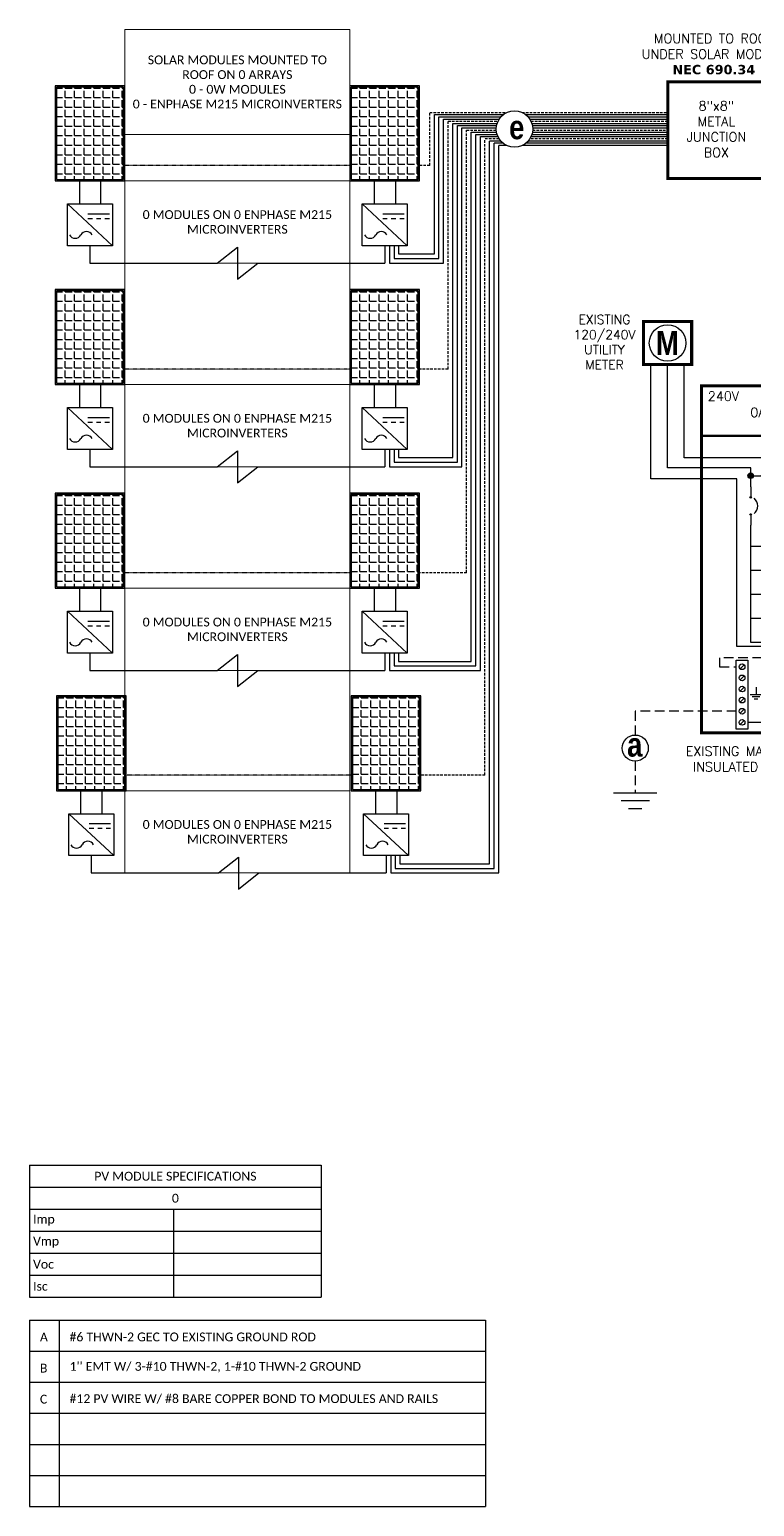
# Model space of a CAD drawing. Header units: feet. Extents: x 13742 to 14339, y 16036 to 16620.
# Drawn here: x 13742 to 14025, y 16036 to 16614 of the extents above; entities that cross this region are included whole.
import ezdxf

# ---------------------------------------------------------------- set-up
doc = ezdxf.new("R2010")
doc.units = ezdxf.units.FT
doc.header["$MEASUREMENT"] = 0
doc.linetypes.add('HIDDEN', pattern=[0.375, 0.25, -0.125])
for name, color, linetype in [('ONE LINE BLOCKS', 7, 'Continuous'), ('TABLES', 7, 'Continuous'), ('TEXT', 7, 'Continuous'), ('Z - TITLEBLOCK TXT', 7, 'Continuous')]:
    doc.layers.add(name, color=color, linetype=linetype)
doc.styles.add('ONE LINE TXT', font='techb___.ttf')
doc.styles.get("Standard").update_dxf_attribs({"font": 'simplex.shx'})

# ---------------------------------------------------------------- blocks, each defined once
blk = doc.blocks.new('*T5')
at = {"layer": 'Defpoints', "color": 8, "linetype": 'ByBlock', "lineweight": 0, "transparency": 16777216}
for p, q in [((0, 0), (88.16, 0)), ((0, 0), (0, -330.21)), ((88.16, 0), (88.16, -330.21)), ((0, -41.08), (88.16, -41.08)), ((0, -59.24), (88.16, -59.24)), ((0, -91.46), (88.16, -91.46)), ((0, -138.99), (88.16, -138.99)), ((0, -171.21), (88.16, -171.21)), ((0, -218.74), (88.16, -218.74)), ((0, -250.97), (88.16, -250.97)), ((0, -297.99), (88.16, -297.99)), ((0, -330.21), (88.16, -330.21))]:
    blk.add_line(p, q, dxfattribs=at)
at = {"color": 0, "linetype": 'Continuous', "transparency": 16777216, "char_height": 3.4544, "width": 83.574, "attachment_point": 5}
for s, insert in [('{\\fCalibri|b0|i0|c0;SOLAR MODULES MOUNTED TO ROOF ON 0 ARRAYS^J0 - 0W MODULES^J0 - ENPHASE M215 MICROINVERTERS', (44.08, -20.54)), ('{\\fCalibri|b0|i0|c0;', (44.08, -50.16)), ('{\\fCalibri|b0|i0|c0;0 MODULES ON 0 ENPHASE M215 MICROINVERTERS', (44.08, -75.35)), ('{\\fCalibri|b0|i0|c0;', (44.08, -115.23)), ('{\\fCalibri|b0|i0|c0;0 MODULES ON 0 ENPHASE M215 MICROINVERTERS', (44.08, -155.1)), ('{\\fCalibri|b0|i0|c0;', (44.08, -194.98)), ('{\\fCalibri|b0|i0|c0;0 MODULES ON 0 ENPHASE M215 MICROINVERTERS', (44.08, -234.86)), ('{\\fCalibri|b0|i0|c0;', (44.08, -274.48)), ('{\\fCalibri|b0|i0|c0;0 MODULES ON 0 ENPHASE M215 MICROINVERTERS', (44.08, -314.1))]:
    blk.add_mtext(s, dxfattribs=dict(at, insert=insert))
blk = doc.blocks.new('*T6')
at = {"layer": 'Z - TITLEBLOCK TXT', "color": 0, "lineweight": -2, "transparency": 16777216}
for p, q in [((0, 0), (114.19, 0)), ((0, 0), (0, -51.69)), ((114.19, 0), (114.19, -51.69)), ((0, -8.62), (114.19, -8.62)), ((0, -17.23), (114.19, -17.23)), ((56.41, -17.23), (56.41, -51.69)), ((0, -25.85), (114.19, -25.85)), ((0, -34.46), (114.19, -34.46)), ((0, -43.08), (114.19, -43.08)), ((0, -51.69), (114.19, -51.69))]:
    blk.add_line(p, q, dxfattribs=at)
at = {"layer": 'Z - TITLEBLOCK TXT', "color": 0, "linetype": 'Continuous', "transparency": 16777216, "char_height": 3.4544}
for s, insert, width, attachment_point in [('{\\fCalibri|b0|i0|c0;PV MODULE SPECIFICATIONS', (57.09, -4.31), 111.433, 5), ('{\\fCalibri|b0|i0|c0;0', (57.09, -12.92), 111.433, 5), ('{\\fCalibri|b0|i0|c0;Imp', (1.38, -21.54), 53.6551, 4), ('{\\fCalibri|b0|i0|c0;', (57.78, -21.54), 55.0254, 4), ('{\\fCalibri|b0|i0|c0;Vmp', (1.38, -30.15), 53.6551, 4), ('{\\fCalibri|b0|i0|c0;', (57.78, -30.15), 55.0254, 4), ('{\\fCalibri|b0|i0|c0;Voc', (1.38, -38.77), 53.6551, 4), ('{\\fCalibri|b0|i0|c0;', (57.78, -38.77), 55.0254, 4), ('{\\fCalibri|b0|i0|c0;Isc', (1.38, -47.39), 53.6551, 4), ('{\\fCalibri|b0|i0|c0;', (57.78, -47.39), 55.0254, 4)]:
    blk.add_mtext(s, dxfattribs=dict(at, insert=insert, width=width, attachment_point=attachment_point))
blk = doc.blocks.new('*T7')
at = {"linetype": 'ByBlock', "lineweight": -2, "transparency": 16777216}
for p, q in [((0, 0), (178.52, 0)), ((0, 0), (0, -72.97)), ((11.58, 0), (11.58, -72.97)), ((178.52, 0), (178.52, -72.97)), ((0, -12.11), (178.52, -12.11)), ((0, -24.28), (178.52, -24.28)), ((0, -36.46), (178.52, -36.46)), ((0, -48.64), (178.52, -48.64)), ((0, -60.81), (178.52, -60.81)), ((0, -72.97), (178.52, -72.97))]:
    blk.add_line(p, q, dxfattribs=at)
at = {"color": 0, "linetype": 'Continuous', "transparency": 16777216, "char_height": 3.4544, "attachment_point": 7}
for s, insert, width in [('{\\fCalibri|b0|i0|c0;A', (4.06, -8.36), 3.4544), ('{\\fCalibri|b0|i0|c0;#6 THWN-2 GEC TO EXISTING GROUND ROD', (15.65, -8.36), 158.8095), ('{\\fCalibri|b0|i0|c0;B', (4.06, -20.53), 3.4544), ("{\\fCalibri|b0|i0|c0;1'' EMT W/ 3-#10 THWN-2, 1-#10 THWN-2 GROUND", (15.65, -20.53), 158.8095), ('{\\fCalibri|b0|i0|c0;#12 PV WIRE W/ #8 BARE COPPER BOND TO MODULES AND RAILS', (15.65, -32.71), 158.8095), ('{\\fCalibri|b0|i0|c0;C', (4.06, -32.71), 3.4544), ('{\\fCalibri|b0|i0|c0;', (4.06, -44.89), 3.4544), ('{\\fCalibri|b0|i0|c0;', (15.65, -44.89), 158.8095), ('{\\fCalibri|b0|i0|c0;', (4.06, -57.06), 3.4544), ('{\\fCalibri|b0|i0|c0;', (15.65, -57.06), 158.8095), ('{\\fCalibri|b0|i0|c0;', (4.06, -69.22), 3.4544), ('{\\fCalibri|b0|i0|c0;', (15.65, -69.22), 158.8095)]:
    blk.add_mtext(s, dxfattribs=dict(at, insert=insert, width=width))
blk = doc.blocks.new('*U8')
at = {"layer": 'ONE LINE BLOCKS', "linetype": 'Continuous'}
h = blk.add_hatch(color=254, dxfattribs=at)
h.dxf.hatch_style = 1
edge = h.paths.add_edge_path()
edge.add_arc((-68.38, 98.34), 1.11, 0, 360)
h = blk.add_hatch(color=254, dxfattribs=at)
h.dxf.hatch_style = 1
edge = h.paths.add_edge_path()
edge.add_arc((-74.3, 91.39), 1.11, 0, 360)
h = blk.add_hatch(color=1, dxfattribs=at)
h.dxf.hatch_style = 1
edge = h.paths.add_edge_path()
edge.add_arc((-74.3, 82.89), 0.291, 0, 360)
h = blk.add_hatch(color=1, dxfattribs=at)
h.dxf.hatch_style = 1
edge = h.paths.add_edge_path()
edge.add_arc((-68.38, 82.89), 0.291, 0, 360)
h = blk.add_hatch(color=1, dxfattribs=at)
h.dxf.hatch_style = 1
edge = h.paths.add_edge_path()
edge.add_arc((-74.3, 76.21), 0.291, 0, 360)
h = blk.add_hatch(color=1, dxfattribs=at)
h.dxf.hatch_style = 1
edge = h.paths.add_edge_path()
edge.add_arc((-68.38, 76.21), 0.291, 0, 360)
h = blk.add_hatch(color=1, dxfattribs=at)
h.dxf.hatch_style = 1
edge = h.paths.add_edge_path()
edge.add_arc((-56.39, 67.09), 0.291, 0, 360)
h = blk.add_hatch(color=1, dxfattribs=at)
h.dxf.hatch_style = 1
edge = h.paths.add_edge_path()
edge.add_arc((-56.39, 63.72), 0.291, 0, 360)
h = blk.add_hatch(color=1, dxfattribs=at)
h.dxf.hatch_style = 1
edge = h.paths.add_edge_path()
edge.add_arc((-49.72, 67.09), 0.291, 0, 360)
h = blk.add_hatch(color=1, dxfattribs=at)
h.dxf.hatch_style = 1
edge = h.paths.add_edge_path()
edge.add_arc((-49.72, 63.72), 0.291, 0, 360)
h = blk.add_hatch(color=1, dxfattribs=at)
h.dxf.hatch_style = 1
edge = h.paths.add_edge_path()
edge.add_arc((-56.39, 57.69), 0.291, 0, 360)
h = blk.add_hatch(color=1, dxfattribs=at)
h.dxf.hatch_style = 1
edge = h.paths.add_edge_path()
edge.add_arc((-49.72, 57.69), 0.291, 0, 360)
h = blk.add_hatch(color=1, dxfattribs=at)
h.dxf.hatch_style = 1
edge = h.paths.add_edge_path()
edge.add_arc((-56.39, 54.31), 0.291, 0, 360)
h = blk.add_hatch(color=1, dxfattribs=at)
h.dxf.hatch_style = 1
edge = h.paths.add_edge_path()
edge.add_arc((-49.72, 54.31), 0.291, 0, 360)
h = blk.add_hatch(color=1, dxfattribs=at)
h.dxf.hatch_style = 1
edge = h.paths.add_edge_path()
edge.add_arc((-56.39, 48.29), 0.291, 0, 360)
h = blk.add_hatch(color=1, dxfattribs=at)
h.dxf.hatch_style = 1
edge = h.paths.add_edge_path()
edge.add_arc((-49.72, 48.29), 0.291, 0, 360)
h = blk.add_hatch(color=1, dxfattribs=at)
h.dxf.hatch_style = 1
edge = h.paths.add_edge_path()
edge.add_arc((-56.39, 44.91), 0.291, 0, 360)
h = blk.add_hatch(color=1, dxfattribs=at)
h.dxf.hatch_style = 1
edge = h.paths.add_edge_path()
edge.add_arc((-49.72, 44.91), 0.291, 0, 360)
h = blk.add_hatch(color=1, dxfattribs=at)
h.dxf.hatch_style = 1
edge = h.paths.add_edge_path()
edge.add_arc((-56.39, 38.89), 0.291, 0, 360)
h = blk.add_hatch(color=1, dxfattribs=at)
h.dxf.hatch_style = 1
edge = h.paths.add_edge_path()
edge.add_arc((-56.39, 35.51), 0.291, 0, 360)
h = blk.add_hatch(color=1, dxfattribs=at)
h.dxf.hatch_style = 1
edge = h.paths.add_edge_path()
edge.add_arc((-49.72, 38.89), 0.291, 0, 360)
h = blk.add_hatch(color=1, dxfattribs=at)
h.dxf.hatch_style = 1
edge = h.paths.add_edge_path()
edge.add_arc((-49.72, 35.51), 0.291, 0, 360)
h = blk.add_hatch(color=1, dxfattribs=at)
h.dxf.hatch_style = 1
edge = h.paths.add_edge_path()
edge.add_arc((-56.39, 29.48), 0.291, 0, 360)
h = blk.add_hatch(color=1, dxfattribs=at)
h.dxf.hatch_style = 1
edge = h.paths.add_edge_path()
edge.add_arc((-49.72, 29.48), 0.291, 0, 360)
h = blk.add_hatch(color=1, dxfattribs=at)
h.dxf.hatch_style = 1
edge = h.paths.add_edge_path()
edge.add_arc((-56.39, 26.1), 0.291, 0, 360)
h = blk.add_hatch(color=1, dxfattribs=at)
h.dxf.hatch_style = 1
edge = h.paths.add_edge_path()
edge.add_arc((-49.72, 26.1), 0.291, 0, 360)
at = {"color": 155, "true_color": 0x647190}
blk.add_line((-93.51, 126.59), (-12.6, 126.59), dxfattribs=at)
at = {"color": 7, "linetype": 'Continuous'}
for p, q in [((-19.55, 9.66), (-19.55, 29.48)), ((0, 9.66), (-19.55, 9.66))]:
    blk.add_line(p, q, dxfattribs=at)
at = {"color": 10, "linetype": 'Continuous'}
for p, q in [((-23.58, 6.49), (-23.58, 26.1)), ((-19.54, 26.1), (-19.54, 26.1)), ((0, 6.49), (-23.58, 6.49))]:
    blk.add_line(p, q, dxfattribs=at)
at = {"color": 253, "linetype": 'Continuous'}
for p, q in [((-34.9, 12.29), (-36.07, 12.29)), ((-34.9, 3.45), (-34.9, 12.29)), ((-30.25, 3.45), (-34.9, 3.45)), ((0, 3.45), (-24.98, 3.45))]:
    blk.add_line(p, q, dxfattribs=at)
at = {"color": 7, "linetype": 'Continuous'}
blk.add_circle((-119.49, -15.26), 5.11, dxfattribs=at)
at = {"color": 253, "linetype": 'Continuous'}
blk.add_arc((-27.62, 3.3), 2.64, 3.28193, 176.71807, dxfattribs=at)
at = {"layer": 'ONE LINE BLOCKS', "lineweight": 50}
blk.add_line((-93.51, 106.95), (-12.6, 106.95), dxfattribs=at)
at = {"layer": 'ONE LINE BLOCKS', "lineweight": 50, "const_width": 1.19}
for points in [[(-116.27, 134.89), (-116.27, 151.79), (-97.41, 151.79), (-97.41, 134.89)], [(-93.51, -9.3), (-93.51, 126.59), (-12.6, 126.59), (-12.6, -9.3)]]:
    blk.add_lwpolyline(points, close=True, dxfattribs=at)
at = {"layer": 'TEXT', "color": 92, "linetype": 'HIDDEN', "ltscale": 15}
for p, q in [((-36.07, 20.02), (-86.54, 20.02)), ((-86.54, 20.02), (-86.54, 16.57)), ((-27.75, 0), (-27.75, 20.02)), ((-86.54, 16.57), (-79.95, 16.57)), ((0, 0), (-27.75, 0)), ((-79.95, -0.83), (-119.49, -0.83)), ((-119.49, -0.83), (-119.49, -10.15)), ((-119.49, -20.38), (-119.49, -32.73))]:
    blk.add_line(p, q, dxfattribs=at)
at = {"layer": 'TEXT', "color": 92, "linetype": 'Continuous', "ltscale": 15}
blk.add_line((-40.61, -5.18), (-75.41, -5.18), dxfattribs=at)
at = {"layer": 'TEXT', "color": 92, "linetype": 'Continuous', "flags": 128}
for points in [[(-72.19, 8.54), (-72.19, 5.69)], [(-74.53, 5.69), (-69.85, 5.69)], [(-70.66, 4.83), (-73.72, 4.83)], [(-71.47, 3.96), (-72.91, 3.96)]]:
    blk.add_lwpolyline(points, dxfattribs=at)
at = {"layer": 'TEXT', "color": 92, "linetype": 'Continuous', "ltscale": 4, "flags": 128}
for points in [[(-127.97, -32.73), (-111.01, -32.73)], [(-113.95, -35.88), (-125.03, -35.88)], [(-116.88, -39.02), (-122.09, -39.02)]]:
    blk.add_lwpolyline(points, dxfattribs=at)
at = {"layer": 'TEXT', "linetype": 'Continuous'}
blk.add_circle((-106.84, 143.34), 7.15, dxfattribs=at)
at = {"layer": 'TEXT', "color": 92, "linetype": 'Continuous', "ltscale": 0.3}
blk.add_arc((-31.87, 17.86), 4.65, 27.66392, 152.33608, dxfattribs=at)
at = {"layer": 'Z - TITLEBLOCK TXT', "color": 253, "linetype": 'Continuous'}
for p, q in [((-113.33, 90.2), (-113.33, 134.89)), ((-79.78, 90.2), (-113.33, 90.2)), ((-79.78, 24.52), (-79.78, 90.2)), ((-31.78, 24.52), (-79.78, 24.52)), ((-31.78, 24.52), (-31.78, 16.64)), ((-31.78, 16.64), (-36.07, 16.64))]:
    blk.add_line(p, q, dxfattribs=at)
at = {"layer": 'Z - TITLEBLOCK TXT', "color": 10, "linetype": 'Continuous'}
for p, q in [((-106.84, 94.51), (-106.84, 134.89)), ((-74.3, 94.51), (-106.84, 94.51)), ((-74.3, 87.09), (-74.3, 94.51)), ((-73.19, 91.39), (-70.25, 91.39)), ((-66.51, 91.39), (-37.57, 91.39)), ((-37.57, 91.39), (-37.57, 26.1)), ((-74.3, 26.1), (-74.3, 72.02)), ((-70.25, 63.72), (-74.3, 63.72)), ((-60.59, 63.72), (-66.51, 63.72)), ((-70.25, 54.31), (-74.3, 54.31)), ((-60.59, 54.31), (-66.51, 54.31)), ((-70.25, 44.91), (-74.3, 44.91)), ((-60.59, 44.91), (-66.51, 44.91)), ((-70.25, 35.51), (-74.3, 35.51)), ((-60.59, 35.51), (-66.51, 35.51)), ((-60.59, 26.1), (-74.3, 26.1)), ((-37.57, 26.1), (-23.58, 26.1))]:
    blk.add_line(p, q, dxfattribs=at)
at = {"layer": 'Z - TITLEBLOCK TXT', "color": 7, "linetype": 'Continuous'}
for p, q in [((-100.35, 98.34), (-100.35, 134.89)), ((-68.38, 98.34), (-100.35, 98.34)), ((-68.38, 87.09), (-68.38, 98.34)), ((-67.27, 98.34), (-28.47, 98.34)), ((-28.47, 98.34), (-28.47, 29.48)), ((-68.38, 57.69), (-68.38, 72.02)), ((-68.38, 67.09), (-60.59, 67.09)), ((-60.59, 67.09), (-68.38, 67.09)), ((-68.38, 48.29), (-68.38, 57.69)), ((-68.38, 57.69), (-60.59, 57.69)), ((-60.59, 57.69), (-68.38, 57.69)), ((-68.38, 38.89), (-68.38, 48.29)), ((-68.38, 48.29), (-60.59, 48.29)), ((-60.59, 48.29), (-68.38, 48.29)), ((-68.38, 29.48), (-68.38, 38.89)), ((-68.38, 38.89), (-60.59, 38.89)), ((-60.59, 38.89), (-68.38, 38.89)), ((-60.59, 29.48), (-68.38, 29.48)), ((-28.47, 29.48), (-19.55, 29.48))]:
    blk.add_line(p, q, dxfattribs=at)
at = {"layer": 'Z - TITLEBLOCK TXT', "color": 1, "linetype": 'Continuous'}
for p, q in [((-79.95, -7.78), (-79.95, 19.17)), ((-79.95, 19.17), (-75.41, 19.17)), ((-75.41, 19.17), (-75.41, -7.78)), ((-40.61, -7.71), (-40.61, 19.24)), ((-40.61, 19.24), (-36.07, 19.24)), ((-36.07, 19.24), (-36.07, -7.71)), ((-75.41, -7.78), (-79.95, -7.78)), ((-36.07, -7.71), (-40.61, -7.71))]:
    blk.add_line(p, q, dxfattribs=at)
at = {"layer": 'Z - TITLEBLOCK TXT', "color": 4, "linetype": 'Continuous'}
for p, q in [((-76.9, 17.35), (-78.47, 15.78)), ((-37.55, 17.43), (-39.13, 15.85)), ((-76.9, 13), (-78.47, 11.43)), ((-37.55, 13.08), (-39.13, 11.5)), ((-76.9, 8.65), (-78.47, 7.08)), ((-37.55, 8.73), (-39.13, 7.15)), ((-76.9, 4.3), (-78.47, 2.73)), ((-37.55, 4.38), (-39.13, 2.8)), ((-37.55, 0.03), (-39.13, -1.55)), ((-76.9, -0.05), (-78.47, -1.62)), ((-76.9, -4.4), (-78.47, -5.97)), ((-37.55, -4.33), (-39.13, -5.9))]:
    blk.add_line(p, q, dxfattribs=at)
at = {"layer": 'Z - TITLEBLOCK TXT', "color": 1, "linetype": 'Continuous', "flags": 128}
for points in [[(-74.3, 87.09), (-74.3, 82.89)], [(-74.3, 87.09), (-74.3, 82.89)], [(-68.38, 87.09), (-68.38, 82.89)], [(-68.38, 87.09), (-68.38, 82.89)], [(-74.3, 76.21), (-74.3, 72.02)], [(-68.38, 76.21), (-68.38, 72.02)], [(-60.59, 67.09), (-56.39, 67.09)], [(-60.59, 67.09), (-56.39, 67.09)], [(-60.59, 63.72), (-56.39, 63.72)], [(-60.59, 63.72), (-56.39, 63.72)], [(-49.72, 67.09), (-45.52, 67.09)], [(-49.72, 63.72), (-45.52, 63.72)], [(-60.59, 57.69), (-56.39, 57.69)], [(-60.59, 57.69), (-56.39, 57.69)], [(-60.59, 54.31), (-56.39, 54.31)], [(-60.59, 54.31), (-56.39, 54.31)], [(-49.72, 57.69), (-45.52, 57.69)], [(-49.72, 54.31), (-45.52, 54.31)], [(-60.59, 48.29), (-56.39, 48.29)], [(-60.59, 48.29), (-56.39, 48.29)], [(-49.72, 48.29), (-45.52, 48.29)], [(-60.59, 44.91), (-56.39, 44.91)], [(-60.59, 44.91), (-56.39, 44.91)], [(-49.72, 44.91), (-45.52, 44.91)], [(-60.59, 38.89), (-56.39, 38.89)], [(-60.59, 38.89), (-56.39, 38.89)], [(-60.59, 35.51), (-56.39, 35.51)], [(-60.59, 35.51), (-56.39, 35.51)], [(-49.72, 38.89), (-45.52, 38.89)], [(-49.72, 35.51), (-45.52, 35.51)], [(-60.59, 29.48), (-56.39, 29.48)], [(-60.59, 29.48), (-56.39, 29.48)], [(-49.72, 29.48), (-45.52, 29.48)], [(-60.59, 26.1), (-56.39, 26.1)], [(-60.59, 26.1), (-56.39, 26.1)], [(-49.72, 26.1), (-45.52, 26.1)]]:
    blk.add_lwpolyline(points, dxfattribs=at)
at = {"layer": 'Z - TITLEBLOCK TXT', "color": 7, "linetype": 'Continuous'}
for centre in [(-68.38, 98.34), (-68.38, 98.34), (-74.3, 91.39)]:
    blk.add_circle(centre, 1.11, dxfattribs=at)
at = {"layer": 'Z - TITLEBLOCK TXT', "color": 1, "linetype": 'Continuous'}
for centre in [(-74.3, 82.89), (-68.38, 82.89), (-74.3, 76.21), (-68.38, 76.21), (-56.39, 67.09), (-56.39, 63.72), (-49.72, 67.09), (-49.72, 63.72), (-56.39, 57.69), (-49.72, 57.69), (-56.39, 54.31), (-49.72, 54.31), (-56.39, 48.29), (-49.72, 48.29), (-56.39, 44.91), (-49.72, 44.91), (-56.39, 38.89), (-56.39, 35.51), (-49.72, 38.89), (-49.72, 35.51), (-56.39, 29.48), (-49.72, 29.48), (-56.39, 26.1), (-49.72, 26.1)]:
    blk.add_circle(centre, 0.291, dxfattribs=at)
at = {"layer": 'Z - TITLEBLOCK TXT', "color": 4, "linetype": 'Continuous'}
for centre in [(-77.68, 16.57), (-38.34, 16.64), (-77.68, 12.22), (-38.34, 12.29), (-77.68, 7.87), (-38.34, 7.94), (-77.68, 3.52), (-77.68, -0.83), (-38.34, 3.59), (-38.34, -0.76), (-77.68, -5.18), (-38.34, -5.11)]:
    blk.add_circle(centre, 1.11, dxfattribs=at)
at = {"layer": 'Z - TITLEBLOCK TXT', "color": 10, "linetype": 'Continuous'}
for centre in [(-68.38, 91.28), (-68.38, 63.61), (-68.38, 54.21), (-68.38, 44.8), (-68.38, 35.4)]:
    blk.add_arc(centre, 1.87, 3.2937, 176.7063, dxfattribs=at)
at = {"layer": 'Z - TITLEBLOCK TXT', "color": 1, "linetype": 'Continuous'}
for centre, start, end in [((-75.49, 79.55), 310.3392, 49.6608), ((-69.57, 79.55), 310.3392, 49.6608), ((-53.05, 65.9), 40.3392, 139.6608), ((-53.05, 62.52), 40.3392, 139.6608), ((-53.05, 56.5), 40.3392, 139.6608), ((-53.05, 53.12), 40.3392, 139.6608), ((-53.05, 47.1), 40.3392, 139.6608), ((-53.05, 43.72), 40.3392, 139.6608), ((-53.05, 37.69), 40.3392, 139.6608), ((-53.05, 34.31), 40.3392, 139.6608), ((-53.05, 28.29), 40.3392, 139.6608), ((-53.05, 24.91), 40.3392, 139.6608)]:
    blk.add_arc(centre, 3.93, start, end, dxfattribs=at)
at = {"layer": 'TABLES', "color": 1, "linetype": 'Continuous'}
blk.add_text('NEUTRAL', height=3.658, rotation=90, dxfattribs=at).set_placement((-41.27, -4.66))
at = {"layer": 'TEXT', "color": 1, "attachment_point": 5}
for s, width, gutter_width, heights, insert, char_height in [('EXISTING\\P120/240V UTILITY METER', 0.0523, 7.17, [0], (-131.55, 143.68), 3.5433), ('240V', 0.1481, 0.75, [0], (-84.98, 122.54), 3.658), ('1∅', 0.1481, 0.75, [0], (-17.91, 122.54), 3.658), ('0A MAIN BREAKER\\P0A BUSBAR', 72.4998, 0.75, [0], (-52.35, 113.14), 3.6576), ('2p0A', 0.1481, 0.75, [0], (-63.46, 79.11), 3.658), ('EXISTING MAIN BREAKER LOAD CENTER INSULATED LINE TAPS INSTALLED ON MAIN FEEDERS\\P{\\fVerdana|b1|i0|c0|p34;NEC 690.64}', 98.9176, 7.17, [106.42], (-52.23, -25.66), 3.6576)]:
    blk.add_mtext_dynamic_manual_height_columns(s, width=width, gutter_width=gutter_width, heights=heights, dxfattribs=dict(at, insert=insert, char_height=char_height))
at = {"layer": 'Z - TITLEBLOCK TXT', "color": 253, "linetype": 'Continuous', "style": 'ONE LINE TXT'}
blk.add_text('M', height=9.38, dxfattribs=at).set_placement((-111.4, 138.62))
at = {"layer": 'Z - TITLEBLOCK TXT', "color": 1, "linetype": 'Continuous', "insert": (-122.68, -9.21), "char_height": 9.3833, "attachment_point": 1, "style": 'ONE LINE TXT'}
blk.add_mtext_dynamic_manual_height_columns('{\\W1;\\C256;a}', width=0.1385, gutter_width=2.13, heights=[0], dxfattribs=at)

msp = doc.modelspace()

# ---------------------------------------------------------------- hatches: boundary and pattern name
at = {"layer": 'ONE LINE BLOCKS', "linetype": 'Continuous'}
h = msp.add_hatch(dxfattribs=at)
h.set_pattern_fill('ANGLE', color=256, scale=13.54666)
h.set_pattern_definition([(0, (13815.235, 4573.0756), (0, 3.7253315), [2.709332, -1.0159995]), (90, (13815.235, 4573.0756), (-3.7253315, 2e-16), [2.709332, -1.0159995])])
h.paths.add_polyline_path([(13752.22, 16591.37), (13752.22, 16555.19), (13778.46, 16555.19), (13778.46, 16591.37)])
h = msp.add_hatch(dxfattribs=at)
h.set_pattern_fill('ANGLE', color=256, scale=13.54666)
h.set_pattern_definition([(0, (13930.6547, 4573.0756), (0, 3.7253315), [2.709332, -1.0159995]), (90, (13930.6547, 4573.0756), (-3.7253315, 2e-16), [2.709332, -1.0159995])])
h.paths.add_polyline_path([(13867.64, 16591.37), (13867.64, 16555.19), (13893.88, 16555.19), (13893.88, 16591.37)])
h = msp.add_hatch(dxfattribs=at)
h.set_pattern_fill('ANGLE', color=256, scale=13.54666)
h.set_pattern_definition([(0, (13815.235, 4493.3225), (0, 3.7253315), [2.709332, -1.0159995]), (90, (13815.235, 4493.3225), (-3.7253315, 2e-16), [2.709332, -1.0159995])])
h.paths.add_polyline_path([(13752.22, 16511.62), (13752.22, 16475.44), (13778.46, 16475.44), (13778.46, 16511.62)])
h = msp.add_hatch(dxfattribs=at)
h.set_pattern_fill('ANGLE', color=256, scale=13.54666)
h.set_pattern_definition([(0, (13930.6547, 4493.3225), (0, 3.7253315), [2.709332, -1.0159995]), (90, (13930.6547, 4493.3225), (-3.7253315, 2e-16), [2.709332, -1.0159995])])
h.paths.add_polyline_path([(13867.64, 16511.62), (13867.64, 16475.44), (13893.88, 16475.44), (13893.88, 16511.62)])
h = msp.add_hatch(dxfattribs=at)
h.set_pattern_fill('ANGLE', color=256, scale=13.54666)
h.set_pattern_definition([(0, (13815.235, 4413.5694), (0, 3.7253315), [2.709332, -1.0159995]), (90, (13815.235, 4413.5694), (-3.7253315, 2e-16), [2.709332, -1.0159995])])
h.paths.add_polyline_path([(13752.22, 16431.87), (13752.22, 16395.68), (13778.46, 16395.68), (13778.46, 16431.87)])
h = msp.add_hatch(dxfattribs=at)
h.set_pattern_fill('ANGLE', color=256, scale=13.54666)
h.set_pattern_definition([(0, (13930.6547, 4413.5694), (0, 3.7253315), [2.709332, -1.0159995]), (90, (13930.6547, 4413.5694), (-3.7253315, 2e-16), [2.709332, -1.0159995])])
h.paths.add_polyline_path([(13867.64, 16431.87), (13867.64, 16395.68), (13893.88, 16395.68), (13893.88, 16431.87)])
h = msp.add_hatch(dxfattribs=at)
h.set_pattern_fill('ANGLE', color=256, scale=13.54666)
h.set_pattern_definition([(0, (13815.744, 4334.3253), (0, 3.7253315), [2.709332, -1.0159995]), (90, (13815.744, 4334.3253), (-3.7253315, 2e-16), [2.709332, -1.0159995])])
h.paths.add_polyline_path([(13752.73, 16352.62), (13752.73, 16316.44), (13778.97, 16316.44), (13778.97, 16352.62)])
h = msp.add_hatch(dxfattribs=at)
h.set_pattern_fill('ANGLE', color=256, scale=13.54666)
h.set_pattern_definition([(0, (13931.1637, 4334.3253), (0, 3.7253315), [2.709332, -1.0159995]), (90, (13931.1637, 4334.3253), (-3.7253315, 2e-16), [2.709332, -1.0159995])])
h.paths.add_polyline_path([(13868.15, 16352.62), (13868.15, 16316.44), (13894.39, 16316.44), (13894.39, 16352.62)])

# ---------------------------------------------------------------- linework, layer by layer
at = {"color": 253, "linetype": 'Continuous'}
for p, q in [((13900.16, 16526.06), (13900.16, 16580.61)), ((13900.16, 16580.61), (13927.16, 16580.61)), ((13935.91, 16580.61), (13991.54, 16580.61)), ((13907.37, 16446.31), (13907.37, 16577.17)), ((13907.37, 16577.17), (13924.74, 16577.17)), ((13914.58, 16573.72), (13924.51, 16573.72)), ((13914.58, 16366.56), (13914.58, 16573.72)), ((13938.33, 16577.17), (13991.54, 16577.17)), ((13938.57, 16573.72), (13991.54, 16573.72)), ((13926.15, 16570.28), (13921.79, 16570.28)), ((13921.79, 16287.31), (13921.79, 16570.28)), ((13991.54, 16570.28), (13936.92, 16570.28)), ((13886.17, 16526.06), (13900.16, 16526.06)), ((13886.17, 16446.31), (13907.37, 16446.31)), ((13886.17, 16366.56), (13914.58, 16366.56)), ((13886.68, 16287.31), (13921.79, 16287.31))]:
    msp.add_line(p, q, dxfattribs=at)
at = {"color": 10, "linetype": 'Continuous'}
for p, q in [((13901.97, 16524.26), (13901.97, 16579.75)), ((13901.97, 16579.75), (13926.23, 16579.75)), ((13936.84, 16579.75), (13991.54, 16579.75)), ((13909.17, 16576.31), (13924.52, 16576.31)), ((13909.17, 16444.51), (13909.17, 16576.31)), ((13916.38, 16572.86), (13924.71, 16572.86)), ((13916.38, 16364.76), (13916.38, 16572.86)), ((13938.36, 16572.86), (13991.54, 16572.86)), ((13938.55, 16576.31), (13991.54, 16576.31)), ((13927.04, 16569.42), (13923.59, 16569.42)), ((13923.59, 16285.51), (13923.59, 16569.42)), ((13991.54, 16569.42), (13936.03, 16569.42)), ((13884.37, 16524.26), (13901.97, 16524.26)), ((13884.37, 16444.51), (13909.17, 16444.51)), ((13884.37, 16364.76), (13916.38, 16364.76)), ((13884.88, 16285.51), (13923.59, 16285.51))]:
    msp.add_line(p, q, dxfattribs=at)
at = {"linetype": 'Continuous'}
for p, q in [((13903.77, 16522.46), (13903.77, 16578.89)), ((13903.77, 16578.89), (13925.57, 16578.89)), ((13937.5, 16578.89), (13991.54, 16578.89)), ((13910.98, 16575.45), (13924.41, 16575.45)), ((13910.98, 16442.71), (13910.98, 16575.45)), ((13918.18, 16572), (13925.04, 16572)), ((13918.18, 16362.95), (13918.18, 16572)), ((13938.03, 16572), (13991.54, 16572)), ((13938.66, 16575.45), (13991.54, 16575.45)), ((13928.39, 16568.56), (13925.39, 16568.56)), ((13925.39, 16283.71), (13925.39, 16568.56)), ((13991.54, 16568.56), (13934.69, 16568.56)), ((13761.19, 16554.68), (13761.19, 16545.67)), ((13769.49, 16554.68), (13769.49, 16545.67)), ((13876.61, 16554.68), (13876.61, 16545.67)), ((13884.91, 16554.68), (13884.91, 16545.67)), ((13756.52, 16545.67), (13774.17, 16545.67)), ((13756.52, 16529.28), (13756.52, 16545.67)), ((13756.52, 16545.67), (13774.17, 16529.28)), ((13774.17, 16545.67), (13774.17, 16529.28)), ((13871.94, 16545.67), (13889.58, 16545.67)), ((13871.94, 16529.28), (13871.94, 16545.67)), ((13871.94, 16545.67), (13889.58, 16529.28)), ((13889.58, 16545.67), (13889.58, 16529.28)), ((13774.17, 16529.28), (13756.52, 16529.28)), ((13889.58, 16529.28), (13871.94, 16529.28)), ((13882.56, 16522.46), (13903.77, 16522.46)), ((13761.19, 16474.93), (13761.19, 16465.92)), ((13769.49, 16474.93), (13769.49, 16465.92)), ((13876.61, 16474.93), (13876.61, 16465.92)), ((13884.91, 16474.93), (13884.91, 16465.92)), ((13756.52, 16465.92), (13774.17, 16465.92)), ((13756.52, 16449.53), (13756.52, 16465.92)), ((13756.52, 16465.92), (13774.17, 16449.53)), ((13774.17, 16465.92), (13774.17, 16449.53)), ((13871.94, 16465.92), (13889.58, 16465.92)), ((13871.94, 16449.53), (13871.94, 16465.92)), ((13871.94, 16465.92), (13889.58, 16449.53)), ((13889.58, 16465.92), (13889.58, 16449.53)), ((13774.17, 16449.53), (13756.52, 16449.53)), ((13889.58, 16449.53), (13871.94, 16449.53)), ((13882.56, 16442.71), (13910.98, 16442.71)), ((13761.19, 16395.17), (13761.19, 16386.16)), ((13769.49, 16395.17), (13769.49, 16386.16)), ((13876.61, 16395.17), (13876.61, 16386.16)), ((13884.91, 16395.17), (13884.91, 16386.16)), ((13756.52, 16386.16), (13774.17, 16386.16)), ((13756.52, 16369.77), (13756.52, 16386.16)), ((13756.52, 16386.16), (13774.17, 16369.77)), ((13774.17, 16386.16), (13774.17, 16369.77)), ((13871.94, 16386.16), (13889.58, 16386.16)), ((13871.94, 16369.77), (13871.94, 16386.16)), ((13871.94, 16386.16), (13889.58, 16369.77)), ((13889.58, 16386.16), (13889.58, 16369.77)), ((13774.17, 16369.77), (13756.52, 16369.77)), ((13889.58, 16369.77), (13871.94, 16369.77)), ((13882.56, 16362.95), (13918.18, 16362.95)), ((13761.7, 16315.93), (13761.7, 16306.92)), ((13770, 16315.93), (13770, 16306.92)), ((13877.12, 16315.93), (13877.12, 16306.92)), ((13885.42, 16315.93), (13885.42, 16306.92)), ((13757.03, 16306.92), (13774.67, 16306.92)), ((13757.03, 16290.53), (13757.03, 16306.92)), ((13757.03, 16306.92), (13774.67, 16290.53)), ((13774.67, 16306.92), (13774.67, 16290.53)), ((13872.45, 16306.92), (13890.09, 16306.92)), ((13872.45, 16290.53), (13872.45, 16306.92)), ((13872.45, 16306.92), (13890.09, 16290.53)), ((13890.09, 16306.92), (13890.09, 16290.53)), ((13774.67, 16290.53), (13757.03, 16290.53)), ((13890.09, 16290.53), (13872.45, 16290.53)), ((13883.07, 16283.71), (13925.39, 16283.71))]:
    msp.add_line(p, q, dxfattribs=at)
at = {"linetype": 'Continuous', "flags": 128}
for points in [[(13751.71, 16591.88), (13751.71, 16554.68), (13778.97, 16554.68), (13778.97, 16591.88), (13751.71, 16591.88)], [(13867.13, 16591.88), (13867.13, 16554.68), (13894.39, 16554.68), (13894.39, 16591.88), (13867.13, 16591.88)], [(13751.71, 16512.13), (13751.71, 16474.93), (13778.97, 16474.93), (13778.97, 16512.13), (13751.71, 16512.13)], [(13867.13, 16512.13), (13867.13, 16474.93), (13894.39, 16474.93), (13894.39, 16512.13), (13867.13, 16512.13)], [(13751.71, 16432.38), (13751.71, 16395.17), (13778.97, 16395.17), (13778.97, 16432.38), (13751.71, 16432.38)], [(13867.13, 16432.38), (13867.13, 16395.17), (13894.39, 16395.17), (13894.39, 16432.38), (13867.13, 16432.38)], [(13752.22, 16353.13), (13752.22, 16315.93), (13779.48, 16315.93), (13779.48, 16353.13), (13752.22, 16353.13)], [(13867.64, 16353.13), (13867.64, 16315.93), (13894.9, 16315.93), (13894.9, 16353.13), (13867.64, 16353.13)]]:
    msp.add_lwpolyline(points, dxfattribs=at)
for points in [[(13752.22, 16591.37), (13752.22, 16555.19), (13778.46, 16555.19), (13778.46, 16591.37)], [(13867.64, 16591.37), (13867.64, 16555.19), (13893.88, 16555.19), (13893.88, 16591.37)], [(13752.22, 16511.62), (13752.22, 16475.44), (13778.46, 16475.44), (13778.46, 16511.62)], [(13867.64, 16511.62), (13867.64, 16475.44), (13893.88, 16475.44), (13893.88, 16511.62)], [(13752.22, 16431.87), (13752.22, 16395.68), (13778.46, 16395.68), (13778.46, 16431.87)], [(13867.64, 16431.87), (13867.64, 16395.68), (13893.88, 16395.68), (13893.88, 16431.87)], [(13752.73, 16352.62), (13752.73, 16316.44), (13778.97, 16316.44), (13778.97, 16352.62)], [(13868.15, 16352.62), (13868.15, 16316.44), (13894.39, 16316.44), (13894.39, 16352.62)]]:
    msp.add_lwpolyline(points, close=True, dxfattribs=at)
at = {"color": 7, "linetype": 'Continuous'}
msp.add_circle((13931.54, 16574.97), 7.14, dxfattribs=at)
at = {"layer": 'ONE LINE BLOCKS', "lineweight": 50, "const_width": 1.19}
msp.add_lwpolyline([(14029.32, 16555.65), (13991.54, 16555.65), (13991.54, 16593.43), (14029.32, 16593.43)], close=True, dxfattribs=at)
at = {"layer": 'TEXT', "color": 92, "linetype": 'HIDDEN', "ltscale": 4}
for p, q in [((13898.36, 16560.73), (13898.36, 16581.47)), ((13898.36, 16581.47), (13928.59, 16581.47)), ((13905.57, 16578.03), (13925.09, 16578.03)), ((13905.57, 16480.98), (13905.57, 16578.03)), ((13934.49, 16581.47), (13991.54, 16581.47)), ((13937.99, 16578.03), (13991.54, 16578.03)), ((13912.78, 16574.58), (13924.41, 16574.58)), ((13912.78, 16401.22), (13912.78, 16574.58)), ((13938.67, 16574.58), (13991.54, 16574.58)), ((13925.51, 16571.14), (13919.99, 16571.14)), ((13919.99, 16322.07), (13919.99, 16571.14)), ((13991.54, 16571.14), (13937.57, 16571.14)), ((13898.36, 16560.73), (13894.39, 16560.73)), ((13905.57, 16480.98), (13894.39, 16480.98)), ((13912.78, 16401.22), (13894.39, 16401.22)), ((13919.99, 16321.98), (13894.9, 16321.98))]:
    msp.add_line(p, q, dxfattribs=at)
at = {"layer": 'TEXT', "color": 92, "linetype": 'HIDDEN', "ltscale": 0.3, "flags": 128}
for points in [[(13867.13, 16560.73), (13778.97, 16560.73)], [(13867.13, 16480.98), (13778.97, 16480.98)], [(13867.13, 16401.22), (13778.97, 16401.22)], [(13867.64, 16321.98), (13779.48, 16321.98)]]:
    msp.add_lwpolyline(points, dxfattribs=at)
at = {"layer": 'Z - TITLEBLOCK TXT', "color": 7, "linetype": 'Continuous'}
for p, q in [((13772.94, 16541.68), (13764.55, 16541.68)), ((13766.3, 16539.86), (13764.55, 16539.86)), ((13769.62, 16539.86), (13767.87, 16539.86)), ((13772.94, 16539.86), (13771.19, 16539.86)), ((13888.36, 16541.68), (13879.97, 16541.68)), ((13881.72, 16539.86), (13879.97, 16539.86)), ((13885.04, 16539.86), (13883.29, 16539.86)), ((13888.36, 16539.86), (13886.61, 16539.86)), ((13815.1, 16522.46), (13823.05, 16528.72)), ((13823.05, 16528.72), (13823.05, 16516.2)), ((13823.05, 16516.2), (13831.01, 16522.46)), ((13772.94, 16461.92), (13764.55, 16461.92)), ((13888.36, 16461.92), (13879.97, 16461.92)), ((13766.3, 16460.11), (13764.55, 16460.11)), ((13769.62, 16460.11), (13767.87, 16460.11)), ((13772.94, 16460.11), (13771.19, 16460.11)), ((13881.72, 16460.11), (13879.97, 16460.11)), ((13885.04, 16460.11), (13883.29, 16460.11)), ((13888.36, 16460.11), (13886.61, 16460.11)), ((13815.1, 16442.71), (13823.05, 16448.97)), ((13823.05, 16448.97), (13823.05, 16436.44)), ((13823.05, 16436.44), (13831.01, 16442.71)), ((13772.94, 16382.17), (13764.55, 16382.17)), ((13888.36, 16382.17), (13879.97, 16382.17)), ((13766.3, 16380.36), (13764.55, 16380.36)), ((13769.62, 16380.36), (13767.87, 16380.36)), ((13772.94, 16380.36), (13771.19, 16380.36)), ((13881.72, 16380.36), (13879.97, 16380.36)), ((13885.04, 16380.36), (13883.29, 16380.36)), ((13888.36, 16380.36), (13886.61, 16380.36)), ((13815.1, 16362.95), (13823.05, 16369.22)), ((13823.05, 16369.22), (13823.05, 16356.69)), ((13823.05, 16356.69), (13831.01, 16362.95)), ((13773.45, 16302.93), (13765.06, 16302.93)), ((13766.81, 16301.11), (13765.06, 16301.11)), ((13770.13, 16301.11), (13768.38, 16301.11)), ((13773.45, 16301.11), (13771.7, 16301.11)), ((13888.87, 16302.93), (13880.48, 16302.93)), ((13882.23, 16301.11), (13880.48, 16301.11)), ((13885.55, 16301.11), (13883.8, 16301.11)), ((13888.87, 16301.11), (13887.12, 16301.11)), ((13815.61, 16283.71), (13823.56, 16289.97)), ((13823.56, 16289.97), (13823.56, 16277.44)), ((13823.56, 16277.44), (13831.52, 16283.71))]:
    msp.add_line(p, q, dxfattribs=at)
at = {"layer": 'Z - TITLEBLOCK TXT', "linetype": 'Continuous', "flags": 128}
for points in [[(13765.34, 16529.28), (13765.34, 16522.46)], [(13880.76, 16529.28), (13880.76, 16522.46)], [(13882.56, 16529.28), (13882.56, 16522.46)], [(13765.34, 16522.46), (13815.1, 16522.46)], [(13831.01, 16522.46), (13880.76, 16522.46)], [(13765.34, 16449.53), (13765.34, 16442.71)], [(13880.76, 16449.53), (13880.76, 16442.71)], [(13882.56, 16449.53), (13882.56, 16442.71)], [(13765.34, 16442.71), (13815.1, 16442.71)], [(13831.01, 16442.71), (13880.76, 16442.71)], [(13765.34, 16369.77), (13765.34, 16362.95)], [(13880.76, 16369.77), (13880.76, 16362.95)], [(13882.56, 16369.77), (13882.56, 16362.95)], [(13765.34, 16362.95), (13815.1, 16362.95)], [(13831.01, 16362.95), (13880.76, 16362.95)], [(13765.85, 16290.53), (13765.85, 16283.71)], [(13881.27, 16290.53), (13881.27, 16283.71)], [(13883.07, 16290.53), (13883.07, 16283.71)], [(13765.85, 16283.71), (13815.61, 16283.71)], [(13831.52, 16283.71), (13881.27, 16283.71)]]:
    msp.add_lwpolyline(points, dxfattribs=at)
at = {"layer": 'Z - TITLEBLOCK TXT', "color": 10, "linetype": 'Continuous', "flags": 128}
for points in [[(13884.37, 16529.28), (13884.37, 16524.26)], [(13884.37, 16449.53), (13884.37, 16444.51)], [(13884.37, 16369.77), (13884.37, 16364.76)], [(13884.88, 16290.53), (13884.88, 16285.51)]]:
    msp.add_lwpolyline(points, dxfattribs=at)
at = {"layer": 'Z - TITLEBLOCK TXT', "color": 253, "linetype": 'Continuous', "flags": 128}
for points in [[(13886.17, 16529.28), (13886.17, 16526.06)], [(13886.17, 16449.53), (13886.17, 16446.31)], [(13886.17, 16369.77), (13886.17, 16366.56)], [(13886.68, 16290.53), (13886.68, 16287.31)]]:
    msp.add_lwpolyline(points, dxfattribs=at)
at = {"layer": 'Z - TITLEBLOCK TXT', "linetype": 'Continuous'}
for centre, start, end in [((13759.58, 16534.69), 207.66392, 332.33608), ((13763.97, 16532.39), 27.66392, 152.33608), ((13875, 16534.69), 207.66392, 332.33608), ((13879.39, 16532.39), 27.66392, 152.33608), ((13759.58, 16454.93), 207.66392, 332.33608), ((13763.97, 16452.63), 27.66392, 152.33608), ((13875, 16454.93), 207.66392, 332.33608), ((13879.39, 16452.63), 27.66392, 152.33608), ((13763.97, 16372.88), 27.66392, 152.33608), ((13879.39, 16372.88), 27.66392, 152.33608), ((13759.58, 16375.18), 207.66392, 332.33608), ((13875, 16375.18), 207.66392, 332.33608), ((13760.09, 16295.94), 207.66392, 332.33608), ((13764.48, 16293.64), 27.66392, 152.33608), ((13875.51, 16295.94), 207.66392, 332.33608), ((13879.9, 16293.64), 27.66392, 152.33608)]:
    msp.add_arc(centre, 2.48, start, end, dxfattribs=at)

# ---------------------------------------------------------------- block references
for name, p in [('*T5', (13778.97, 16613.92)), ('*T6', (13741.7, 16169.29)), ('*T7', (13741.7, 16108.67))]:
    msp.add_blockref(name, p)
at = {"color": 7}
msp.add_blockref('*U8', (14098.3, 16347.86), dxfattribs=at)

# ---------------------------------------------------------------- texts
at = {"layer": 'TEXT', "color": 1, "char_height": 3.6576, "attachment_point": 5}
for s, width, insert in [(' \\PMOUNTED TO ROOF \\PUNDER SOLAR MODULE\\P{\\fVerdana|b1|i0|c0|p34;NEC 690.34}', 72.4158, (14009.55, 16607.35)), ('8"x8" METAL JUNCTION BOX ', 0.4767, (14010.57, 16574.91))]:
    msp.add_mtext_dynamic_manual_height_columns(s, width=width, gutter_width=7.17, heights=[0], dxfattribs=dict(at, insert=insert))
at = {"layer": 'Z - TITLEBLOCK TXT', "color": 1, "linetype": 'Continuous', "insert": (13929.42, 16580.36), "char_height": 9.3833, "attachment_point": 1, "style": 'ONE LINE TXT'}
msp.add_mtext_dynamic_manual_height_columns('{\\W1;\\C256;e}', width=0.1385, gutter_width=2.13, heights=[0], dxfattribs=at)

doc.saveas('drawing.dxf')
